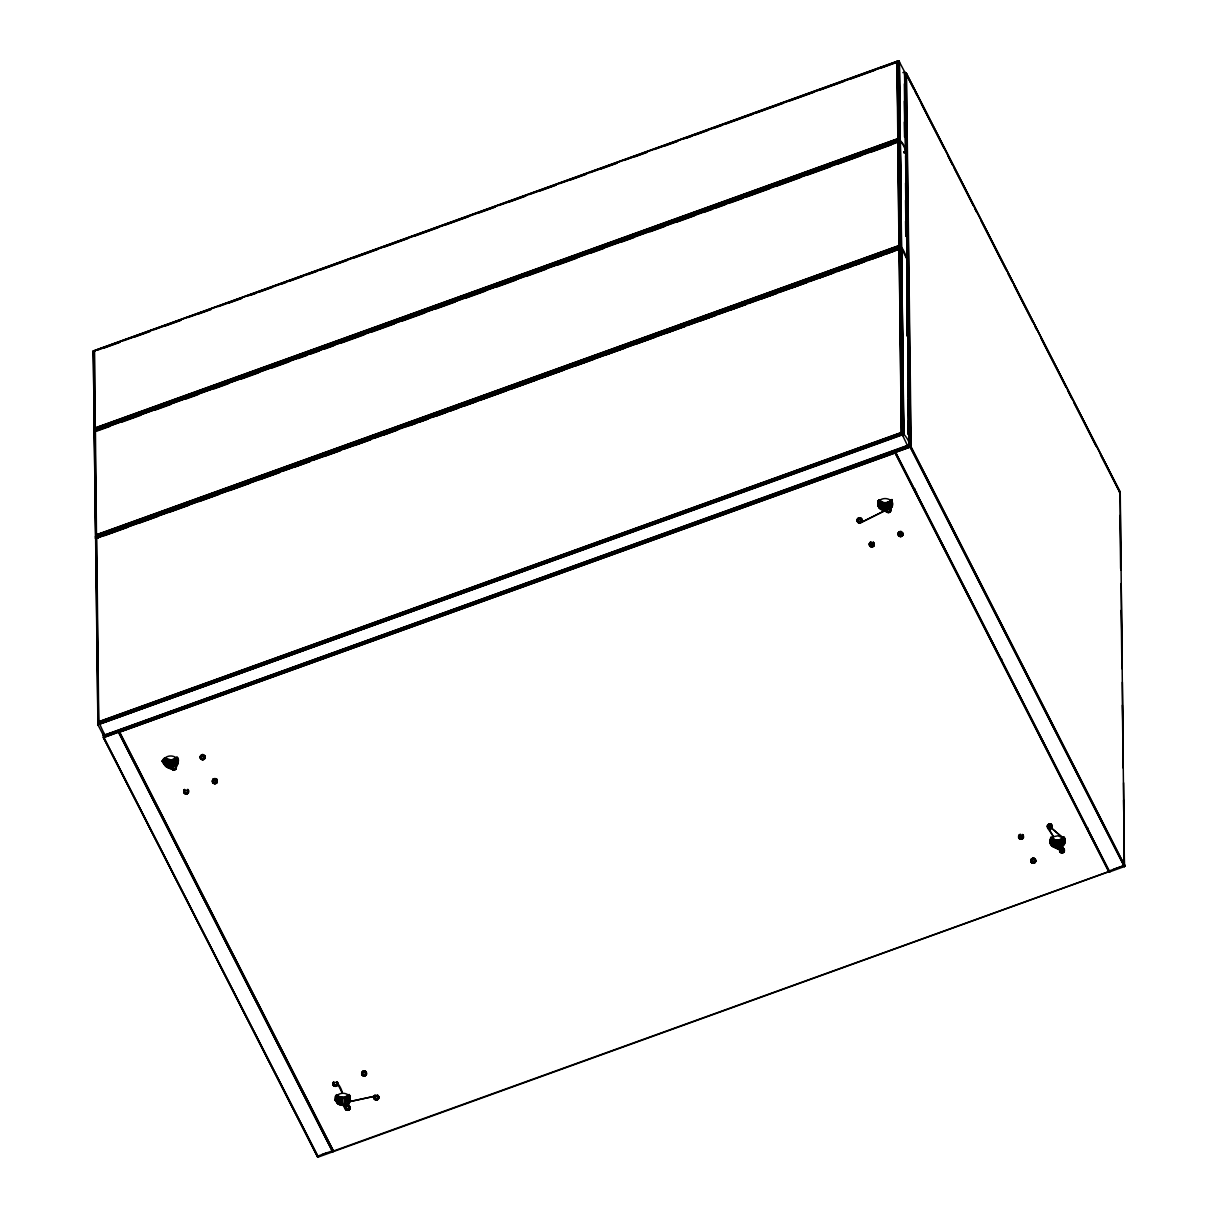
<?xml version="1.0" encoding="UTF-8"?>
<svg xmlns="http://www.w3.org/2000/svg" width="1218" height="1218" viewBox="0 0 1218 1218"><rect width="100%" height="100%" fill="white"/><g stroke="black" fill="none" stroke-linecap="round" stroke-linejoin="round"><path stroke-width="1.5" d="M175.285 769.685L177.021 765.285L177.036 757.124L171.403 760.093L165.237 758.038L167.475 767.447C175.864 771.877 178.452 769.502 174.631 759.164L174.935 766L170.444 768.116L172.24 769.502L171.403 760.093L173.032 769.913M878.528 500.735L878.924 507.678L878.954 499.837C881.923 503.689 888.546 503.613 891.424 499.684L891.424 507.845L890.084 509.17L890.556 511.362L888.82 512.565L879.503 508.393L878.148 506.079L877.904 501.085M177.874 758.692C179.99 760.123 175.818 768.482 175.955 765.833M335.711 1095.621C332.072 1105.442 348.698 1109.507 350.297 1099.732C350.571 1091.572 336.533 1091.008 335.696 1098.94L335.696 1095.941M892.276 502.927L891.424 507.845L890.769 500.476L890.084 509.17M177.539 757.9L177.508 764.523L177.036 757.124M891.941 500.476L891.911 507.084L891.424 499.684M1050.068 839.278C1047.236 851.306 1069.084 850.21 1064.562 838.045M335.726 1097.403L335.711 1099.9L335.635 1096.154M1064.699 842.293L1064.654 838.304L1064.532 843.252L1064.578 838.334L1064.684 841.333L1062.903 837.862L1051.621 828.21L1052.169 825.971M172.377 766.914L172.53 759.925L173.276 766.701L173.626 759.621L174.935 766L176.366 757.9L177.021 765.285M338.376 1100.311L338.299 1104.056L335.848 1098.012L335.894 1100.859L336.016 1098.59L337.477 1103.386C335.254 1099.245 340.629 1101.392 339.137 1096.596L336.701 1094.601L338.726 1099.215L339.243 1104.604L339.137 1096.596L344.679 1097.251L349.17 1094.449M887.435 512.489L886.932 502.501L887.678 509.276L860.547 522.796L858.34 522.674L857.168 521.121M1123.605 782.793L1124.336 866.577L1120.24 492.224L905.69 72.882L909.983 446.854L911.171 446.701L895.017 452.487L911.171 446.701L906.436 73.339L905.553 72.897L909.983 446.854L1124.336 866.577L1109.842 871.814L1108.654 871.114L1124.777 865.298L1113.48 869.363M892.368 502.76L892.276 506.277C894.773 497.309 878.528 495.513 877.934 504.374M882.426 502.258L882.822 510.357L881.39 501.831L881.878 510.022L880.462 501.283L880.203 509.033L879.64 500.613L879.503 508.393L878.954 499.837L882.426 502.258L883.811 510.586L883.522 502.547L884.847 510.692L861.187 522.461C863.623 520.71 858.675 516.493 857.152 520.802M1108.943 871.677L318.263 1157.054L317.061 1156.354L333.199 1150.538L332.621 1151.878M163.517 759.438L164.125 764.432L167.475 767.447L166.988 759.256L166.577 761.889L163.045 763.214M163.562 761.417L163.532 762.194L163.486 758.829L163.562 761.417C164.674 752.907 180.325 754.947 177.874 763.701L177.63 758.114M889.673 512.26L890.678 509.916L889.033 501.74L889.323 508.576L888.013 502.181L887.678 509.276L890.069 508.089L889.962 501.161M890.708 510.175L890.769 500.476M165.937 760.55L162.436 761.813L165.937 760.55L166.059 758.707L161.872 760.885M338.086 1097.875L338.208 1096.033L337.432 1096.885L337.386 1095.363L336.747 1095.819M892.17 499.928L891.987 502.151L891.941 499.487M118.405 732.094L119.303 731.927L333.488 1151.177L332.331 1151.284L118.405 732.094L103.5 737.575L894.712 451.817L119.288 731.318L119.501 732.125L895.032 452.944L1108.639 871.54M1124.701 866.135L1124.777 865.298L1124.214 866.637M897.849 138.639L896.905 61.524L898.305 60.9L899.295 61.463L900.269 140.527L94.228 430.685L95.171 427.883L897.849 138.639C901.64 140.222 908.582 151.656 904.746 152.143M98.369 537.945L96.648 534.565L97.425 537.138L95.628 537.777L96.481 534.717L899.158 245.488C904.487 246.919 908.506 266.742 906.801 255.125M105.646 735.17L103.408 735.459L97.912 724.74L98.765 721.68L901.442 432.451C905.233 434.004 912.145 445.514 908.323 445.94M166.592 762.559L167.475 767.447L166.988 759.256L168.419 767.797L168.023 759.682L169.424 768.01L169.119 759.971L170.444 768.116L171.403 760.093M885.806 502.669L886.643 512.062L884.847 510.692L885.806 502.669L886.78 509.489M95.171 427.883L94.395 350.708C96.42 350.814 91.228 352.002 94.243 350.769M95.43 430.639L96.481 534.717M96.679 537.671L98.765 721.68M901.305 251.015L898.991 245.534L897.727 141.714C901.853 139.963 906.146 149.433 905.568 153.894M907.791 336.29L907.09 259.449L901.579 248.426L899.128 248.305L901.274 432.497L907.425 445.484L908.567 445.971M335.178 1100.554L338.726 1099.215L339.137 1096.596M183.705 790.786L184.04 789.888M183.72 791.867L185.928 789.964L188.577 791.807M188.577 791.061L186.354 792.964L183.705 791.106M188.592 792.126L186.369 794.029L183.72 792.187M200.194 757.52L202.416 755.617L205.066 757.459M200.178 756.454C198.123 757.84 204.091 762.087 205.066 757.779M205.05 756.713L202.827 758.616L200.194 756.774M212.434 781.514L214.657 779.611L217.306 781.454M212.419 780.449C210.699 782.824 216.621 785.519 217.306 781.773M217.291 780.708L215.068 782.611L212.434 780.768M332.91 1084.218C336.777 1077.61 342.425 1090.871 342.349 1093.246L337.706 1083.837M337.767 1083.411L335.544 1085.314L332.895 1083.472M332.91 1084.538L335.559 1086.38L337.782 1084.477M345.151 1108.197L347.374 1106.294L350.023 1108.136M345.136 1107.132L346.978 1105.289L346.993 1106.355M350.023 1108.456C345.425 1115.307 340.568 1100.539 343.552 1097.418M350.008 1107.39L347.785 1109.293L345.151 1107.451M361.624 1073.865L364.228 1071.962L366.496 1073.804M366.481 1073.058L364.273 1074.961L361.624 1073.119M361.639 1074.185L364.273 1076.027L366.496 1074.124M373.865 1096.779C373.941 1094.632 378.509 1094.921 378.722 1096.718M373.865 1097.844L376.088 1095.956L378.737 1097.799M378.722 1097.037L376.514 1098.94L373.865 1097.098M373.88 1098.179L376.134 1100.021L378.737 1098.118M857.137 519.721L857.974 518.32L857.99 519.386M862.009 519.979L861.187 522.461L861.187 521.395M861.689 521.959L862.024 521.06M869.378 543.715L869.941 542.543L869.393 544.781M874.25 543.974L872.027 545.877L869.393 544.035M874.265 545.04L872.042 546.943L869.408 545.101M898.108 533.362L899.584 531.627L898.123 534.428M902.964 533.621L900.757 535.524L898.108 533.682M898.123 534.748L900.772 536.59L902.98 534.687M1018.598 837.131L1020.806 835.228L1023.455 837.07M1023.44 836.324L1021.232 838.228L1018.583 836.385M1018.598 837.451L1021.247 839.293L1023.455 837.39M1030.839 861.126L1033.047 859.223L1035.696 861.065M1035.681 860.319L1033.473 862.222L1030.824 860.365M1030.839 861.446L1033.488 863.288L1035.696 861.385M1047.313 826.778L1049.535 824.875L1052.169 826.717M1047.297 825.713L1047.495 827.722L1053.509 836.736L1057.894 835.792L1062.903 837.862M1049.155 824.936L1049.14 823.87L1047.663 826.931L1048.18 828.484L1050.708 828.788L1052.185 827.037M1050.099 841.516L1053.509 836.736L1047.297 826.032M1059.553 850.773L1061.776 848.87L1064.41 850.712M1059.538 849.707L1060.376 848.307L1060.376 849.372M1059.553 851.093L1062.203 852.935L1064.425 851.032M1064.41 849.966L1062.187 851.869L1059.538 850.027M899.158 245.488L897.894 141.653L899.28 141.029L900.285 141.593L901.259 246.904L95.628 537.777L94.182 431.4L95.217 430.898M95.491 538.417L901.579 248.426L903.543 433.867L97.912 724.74L903.847 434.324L901.579 248.426L900.041 247.985L95.872 537.762L95.628 538.843M104.002 735.794L909.328 445.59L904.654 71.969L898.991 61.098L96.603 350.053M1063.588 838.639L1064.09 836.812M348.12 1105.274L348.135 1106.34L349.201 1096.048M162.177 761.387L165.618 760.062L166.059 758.707L166.577 761.889M337.767 1097.388L338.208 1096.033L338.726 1099.215M904.441 74.1L904.654 71.969L902.858 72.623M348.135 1106.34L349.779 1101.59L349.703 1095.18M119.41 731.927L118.725 732.688L119.577 731.957L333.214 1150.538M188.562 790.741L188.211 789.827L186.75 793.969M216.119 779.885C216.697 777.084 217.093 781.895 215.449 782.55L215.464 783.616M337.767 1083.091L337.401 1082.178L335.94 1086.319M365.324 1072.236C365.887 1069.434 366.283 1074.246 364.639 1074.9L364.654 1075.966M378.143 1096.642L378.128 1095.561L376.895 1099.961M871.22 541.873L869.759 544.933L873.687 545.146L873.702 546.212M898.488 535.661L899.95 531.52L899.6 532.692M1020.425 834.223L1018.948 837.284L1022.876 837.497L1022.892 838.563M1059.919 851.991L1059.904 850.925C1059.142 847.956 1064.014 846.449 1063.832 849.555M1124.747 865.374L1123.909 866.044M905.659 151.93L904.411 152.448M212.602 779.825L213.561 778.85L213.576 779.916M333.062 1082.528L333.245 1083.304M888.348 512.611L890.678 509.916L890.069 508.089L890.8 508.545M332.956 1151.634L118.801 731.988M94.745 430.883L96.024 535.311L899.721 245.701L898.047 60.93L93.421 350.875M95.522 537.534L901.427 247.132L900.285 141.593L901.564 247.361L899.447 247.254L900.3 246.036L899.021 141.06M902.995 435.785L901.274 432.405L902.066 434.978L900.33 247.893M1051.195 845.185L1051.104 837.162C1054.072 841.014 1060.695 840.938 1063.573 837.01L1063.679 845.033M172.225 768.436L175.925 768.056L175.94 769.137M94.38 429.132L898.991 139.202L94.197 429.802M95.689 535.966L900.3 246.036L95.506 536.636M93.588 350.799L97.973 722.944L902.584 432.999L97.79 723.599M899.417 141.973L897.696 138.608L898.473 141.181L899.265 139.4L898.305 60.9M899.021 245.732L899.447 247.254L900.574 246.234L899.28 141.029M901.396 433.151L901.731 434.217L902.858 433.197L900.589 247.863M869.956 543.609L872.743 543.015L874.265 544.72M1047.891 827.189L1051.606 827.144L1047.663 826.931M118.709 732.703L119.577 731.957M166.242 762.986L166.592 767.005C167.171 765.102 162.009 757.52 163.806 763.701L163.867 761.265L164.125 764.432L164.08 761.768L165.8 766.457L166.242 762.986L166.592 767.005L165.968 763.077M98.125 722.609L902.294 432.816L900.041 247.985L899.188 248.502L901.442 432.451M103.545 737.529L317.594 1156.978M898.991 139.202L94.273 429.467M900.3 246.036L95.567 536.316M902.584 432.999L97.866 723.279M1048.789 825.043L1048.774 823.977L1048.135 825.378M94.395 350.799L94.943 428.173L898.138 138.745L897.194 61.311L898.138 140.42L899.523 139.613L898.564 60.915L93.238 351.104M899.432 247.254L900.833 246.447L899.539 141.044L94.212 431.233M901.731 434.217L903.117 433.41L900.848 247.878L95.522 538.082M1119.875 492.62L1100.433 454.786M857.152 520.04L858.66 521.746L860.867 521.578M334.859 1099.687L338.36 1098.347L338.208 1096.033L338.574 1098.803L335.057 1100.082M907.029 259.175L909.207 444.829L907.425 445.484L908.171 446.001M334.843 1099.626L338.36 1098.347M94.928 350.83L93.207 351.454L94.319 430.944L899.95 140.055L899.295 61.463L900.117 140.283L94.228 430.685M93.253 351.652L95.034 351.012M96.831 350.388L120.049 342.014M123.627 340.72L150.438 331.068M154.001 329.773L180.812 320.121M187.953 317.548L211.186 309.174M218.342 306.601L241.575 298.227M246.934 296.294L495.315 206.786M498.893 205.507L525.704 195.839M529.267 194.56L556.078 184.892M559.656 183.613L586.452 173.946M590.03 172.667L616.841 162.999M623.981 160.426L647.215 152.052M654.355 149.479L677.589 141.105M682.948 139.172L897.392 61.905M104.078 348.013L120.171 342.228M134.467 337.066L150.545 331.281M164.841 326.119L180.919 320.334M198.793 313.894L211.308 309.387M229.167 302.947L241.682 298.44M250.619 295.213L255.978 293.279M259.556 292L272.056 287.494M280.993 284.266L286.352 282.332M289.93 281.053L302.445 276.547M307.804 274.613L316.741 271.386M320.304 270.107L347.115 260.439M354.255 257.866L377.489 249.492M384.644 246.919L407.878 238.545M415.018 235.972L438.252 227.599M445.392 225.026L468.625 216.652M479.344 212.8L495.437 206.999M509.733 201.853L525.811 196.052M540.107 190.906L556.184 185.106M570.481 179.959L586.574 174.159M600.87 169.013L616.947 163.212M634.822 156.772L647.321 152.265M665.195 145.825L677.71 141.318M686.632 138.091L692.007 136.172M695.569 134.878L708.084 130.372M713.443 128.438L722.381 125.226M725.958 123.931L752.754 114.279M756.332 112.985L783.144 103.332M790.284 100.744L813.517 92.385M820.658 89.797L843.891 81.439M851.047 78.85L874.265 70.492M881.421 67.903L897.499 62.118M94.532 428.797L898.717 139.019L897.757 61.022M94.167 430.121L899.752 139.826L898.793 60.976M94.182 431.4L897.727 141.806M898.153 141.699L899.767 141.105L901.061 246.675L95.461 536.955M94.334 431.994L96.009 431.142M97.699 430.335L896.585 142.673M97.912 430.715L110.427 426.209M121.145 422.357L140.801 415.262M155.097 410.116L171.175 404.315M185.471 399.169L197.986 394.662M214.063 388.862L228.36 383.716M240.875 379.209L258.749 372.769M271.249 368.262L289.123 361.822M298.06 358.594L306.997 355.382M310.56 354.088L319.497 350.875M324.856 348.942L333.793 345.729M340.949 343.141L364.182 334.783M371.323 332.194L394.556 323.836M401.696 321.248L424.93 312.889M435.648 309.022L455.319 301.942M466.037 298.075L485.693 290.995M496.411 287.128L516.067 280.049M526.785 276.182L546.44 269.102M557.174 265.235L576.83 258.155M591.126 252.994L603.626 248.487M621.5 242.047L634.015 237.54M650.092 231.755L664.389 226.594M676.904 222.087L694.762 215.647M703.699 212.434L712.637 209.207M716.214 207.928L725.152 204.7M730.511 202.767L743.01 198.26M746.588 196.981L769.822 188.607M776.962 186.034L800.196 177.661M807.351 175.088L830.569 166.714M837.725 164.141L860.959 155.767M871.677 151.9L891.332 144.82M903.939 151.885L905.72 151.245M904.06 152.067L905.766 151.458L904.746 72.212M904.152 152.22L905.781 151.641M903.954 152.981L905.735 152.341L907.075 258.292M95.841 535.646L900.011 245.853L898.732 141.136M95.537 538.615L279.592 472.31M283.17 471.016L309.966 461.363M313.544 460.069L340.355 450.416M343.918 449.122L370.729 439.47M374.307 438.175L397.54 429.817M406.462 426.589L427.914 418.87M433.273 416.937L685.232 326.135M688.809 324.856L715.621 315.188M719.183 313.909L745.995 304.241M749.572 302.962L776.368 293.294M779.946 292.016L806.758 282.348M810.32 281.069L833.554 272.695M838.913 270.761L863.927 261.748M869.302 259.815L897.894 249.507M899.676 248.868L899.128 248.305L901.442 248.213M104.581 535.631L127.814 527.257M138.532 523.39L158.188 516.31M168.906 512.443L188.577 505.363M199.295 501.496L218.951 494.417M229.669 490.549L249.325 483.47M260.043 479.603L279.698 472.523M293.995 467.377L310.088 461.576M324.384 456.43L340.461 450.63M354.758 445.484L370.835 439.683M383.35 435.176L397.647 430.015M410.161 425.508L415.521 423.59M419.083 422.296L428.02 419.068M436.957 415.856L445.895 412.643M449.472 411.349L458.41 408.121M463.769 406.203L476.268 401.696M479.846 400.402L506.658 390.75M510.22 389.456L537.031 379.803M540.609 378.509L563.843 370.135M574.561 366.268L594.217 359.188M604.935 355.321L624.59 348.241M635.309 344.374L654.964 337.295M665.698 333.428L685.353 326.348M699.65 321.202L715.727 315.401M730.024 310.255L746.101 304.454M760.397 299.308L776.49 293.508M790.786 288.361L806.864 282.561M819.379 278.054L833.675 272.908M846.175 268.402L851.534 266.468M855.112 265.174L864.049 261.961M872.986 258.734L881.923 255.521M885.486 254.227L894.423 251.015M97.745 723.918L903.345 433.638L901.076 247.939M97.805 724.497L903.71 434.095L901.579 248.426M103.408 735.459L909.313 445.057M103.576 735.611L909.207 444.829M103.774 735.718L909.359 445.438M105.372 735.383L105.068 734.591C103.652 734.073 97.105 717.417 99.374 723.34M119.318 731.516L894.728 451.985M119.379 731.744L894.773 452.213M119.501 732.125L895.032 452.944L894.712 451.817M162.161 761.311L165.618 760.062M321.902 1154.603L326.744 1152.867M333.321 1151.101L1108.7 871.616M103.271 735.246L105.768 735.322L105.068 734.591M895.93 452.624L895.626 452.03M317.959 1156.461L103.804 737.377L103.758 733.571L103.454 737.758L317.959 1156.461L317.106 1156.415M203.878 755.906L202.782 754.551L201.67 755.784M886.628 510.997L889.247 511.377L889.262 512.443M173.017 768.847L174.859 768.817L174.859 769.883M375.707 1096.002L349.779 1101.59L375.342 1096.109M899.965 532.586L902.98 534.367M1034.813 858.614L1032.301 858.309L1032.316 859.375M119.059 731.942L333.108 1151.375M898.473 534.58L902.416 534.793L902.416 535.859M217.291 780.388L216.926 779.49L212.983 779.276L212.998 780.342M1059.904 850.925L1063.847 851.138M362.188 1071.627L366.116 1071.84M348.333 1106.096L345.699 1105.959L345.501 1107.284M1108.654 871.114L1109.842 871.814M1109.446 871.844L895.382 452.137M906.436 73.339L905.416 72.928L913.622 88.747M887.42 511.408L887.876 512.58M905.811 72.897L910.516 446.717L1124.625 866.272M317.731 1157.039L103.697 737.423L103.865 733.525L104.322 737.88L103.454 737.758L103.393 733.891M1051.804 825.819L1050.647 823.947L1050.662 825.012M1051.104 837.162L1054.56 839.583L1054.666 847.591L1059.888 849.86L1059.873 848.794M861.826 519.051L861.141 518.289L861.156 519.355M1051.621 828.21L1062.096 837.192M1059.081 839.826L1059.173 847.835L1060.695 849.174L1060.68 848.109M344.679 1097.251L344.77 1105.274L346.293 1106.614L346.277 1105.533M1060.162 839.522L1060.269 847.53L1061.776 848.87L1061.761 847.804M345.76 1096.946L345.866 1104.954L347.374 1106.294L347.358 1105.228M900.132 141.379L901.259 246.904M916.621 492.27L915.966 491.356M1023.44 836.005L1022.846 834.848L1022.861 835.913M343.643 1105.426L345.318 1107.573L345.303 1106.507M1061.182 839.065L1061.289 847.073L1062.538 848.916L1062.522 847.85M164.948 759.027L164.293 757.977M1088.344 829.062L1087.644 827.738M1062.111 838.486L1062.203 846.51L1064.045 849.814M906.527 73.476L1120.24 492.255M906.085 73.019L1120.134 492.453M915.357 92.126L917.078 95.522M921.402 103.987L943.889 148.048M948.213 156.528L952.537 164.993M954.273 168.388L973.304 205.675M975.024 209.07L976.76 212.45M981.084 220.93L1006.159 270.076M1007.895 273.456L1012.219 281.937M1013.939 285.317L1032.971 322.603M1034.706 325.998L1036.427 329.378M1040.751 337.858L1065.841 387.004M1067.562 390.399L1071.886 398.865M1073.621 402.26L1096.109 446.321M910.988 446.686L1124.808 865.648M1124.747 865.983L910.775 446.686L906.207 73.095M895.489 452.076L1109.705 871.86M895.2 452.228L1109.309 871.799M895.032 452.396L1108.943 871.54M97.059 431.096L95.4 428.234M118.542 732.048L332.758 1151.817M346.78 1096.489L347.754 1106.294L347.739 1105.228M97.425 537.138L96.816 535.57M1001.805 659.577L1001.333 658.542M915.251 489.88L914.825 488.738M899.173 246.447L899.767 248L898.991 245.442M898.138 140.42L897.712 138.898M1059.173 847.835L1059.888 849.86L1055.762 847.88L1055.656 839.872M176.305 767.629L175.559 758.586M98.932 721.528L99.709 724.101M119.608 732.368L119.288 731.318M1061.289 847.073L1061.776 848.87M346.886 1104.513L347.374 1106.294M1060.269 847.53L1060.695 849.174M345.866 1104.954L346.293 1106.614M344.77 1105.274L345.318 1107.573M337.477 1100.326L338.299 1104.056L338.604 1100.128L339.243 1104.604L338.726 1099.884M1052.154 825.652L1052.124 827.357M902.964 533.301L902.934 535.006M862.009 519.66L861.963 521.365M366.481 1072.738L366.435 1074.443M350.008 1107.071L349.855 1109.08M345.151 1108.517L345.196 1106.812M336.807 1099.884L337.477 1103.386M166.44 761.478L166.059 758.707L166.211 761.022M164.658 762.559L165.1 765.817M1062.203 846.51L1062.538 848.916M337.812 1100.402L338.299 1104.056L338.117 1100.402M165.328 763.001L165.8 766.457M888.013 502.181L888.531 508.972M173.626 759.621L174.128 766.396M880.462 501.283L880.995 509.581M878.224 501.618L878.467 506.901L878.437 500.568M892.018 500.689L892.276 506.277L892.444 502.486M335.757 1095.302L335.711 1099.9M165.237 758.038L165.298 759.56M877.98 500.72L878.148 506.079L878.087 501.283M1064.593 838.03L1064.684 841.333M177.98 759.103L178.087 762.864L178.072 758.053M884.649 502.684L884.847 510.692M170.246 760.108L170.444 768.116M178.117 758.951L178.163 761.996M1120.058 492.514L1121.017 570.298M1121.169 583.574L1122.22 668.956M1122.372 682.247L1123.24 767.812M1119.951 515.473L1120.621 568.608M1121.169 610.355L1121.885 667.266M1122.372 705.222L1123.179 767.827M1123.59 800.089L1124.442 866.5L910.257 446.778L905.69 72.882M1064.471 838.441L1064.532 843.252M1064.334 849.327L1064.365 851.352M1064.121 839.354L1064.182 844.165M1064.212 849.022L1064.227 850.088M1064.243 850.59L1064.243 851.656M1064.06 850.88L1063.862 852.204M1063.542 848.261L1063.558 849.327M1063.573 851.367L1063.588 852.433M1062.903 837.801L1063.01 845.81M1063.223 848.078L1063.238 849.144M1063.268 851.565L1063.284 852.63M1062.888 847.941L1062.903 849.007M1062.933 851.702L1062.949 852.783M1062.568 851.808L1062.583 852.874M1062.142 847.804L1062.157 848.87M1062.187 851.869L1062.203 852.935M1061.807 851.869L1061.822 852.935M1061.38 847.85L1061.396 848.931M1061.426 851.824L1061.441 852.889M1061.015 847.956L1061.03 849.022M1061.061 851.732L1061.076 852.798M1060.726 851.595L1060.726 852.661M1060.406 851.397L1060.421 852.478M1060.102 848.535L1060.117 849.601M1060.132 851.184L1060.147 852.25M1059.706 849.083L1059.736 851.717M1057.94 839.994L1058.046 848.002M1056.798 840.009L1056.889 848.017M1053.54 839.156L1053.631 847.18M1052.596 838.608L1052.702 846.617M1051.971 825.043L1051.987 826.109M1051.987 826.596L1052.002 827.661M1051.819 826.885L1051.834 827.951M1051.789 837.938L1051.88 845.947M1051.576 824.495L1051.576 825.56M1051.301 824.281L1051.317 825.347M1051.332 827.372L1051.347 828.453M1050.982 824.084L1050.997 825.165M1051.027 827.57L1051.043 828.636M1050.692 827.722L1050.708 828.788M1050.586 837.923L1050.662 844.333M1050.281 823.855L1050.297 824.921M1050.327 827.829L1050.342 828.895M1050.266 840.222L1050.297 843.419M1049.901 823.81L1049.916 824.875M1049.946 827.875L1049.962 828.94M1049.52 823.81L1049.535 824.875M1049.566 827.89L1049.581 828.956M1049.185 827.844L1049.2 828.91M1048.82 827.738L1048.835 828.819M1048.439 824.114L1048.454 825.195M1048.485 827.601L1048.485 828.666M1048.165 827.418L1048.18 828.484M1047.632 824.799L1047.647 825.88M1035.62 859.68L1035.65 861.705M1035.315 859.086L1035.513 860.441M1035.513 860.943L1035.361 862.298M1035.087 858.827L1035.102 859.908M1035.133 862.557L1035.117 861.491L1031.189 861.278L1032.666 858.203L1032.666 859.269M1034.858 861.72L1034.874 862.786M1034.508 858.431L1034.524 859.497M1034.554 861.902L1034.569 862.968M1034.158 858.279L1034.173 859.36M1034.204 862.055L1034.219 863.12M1033.793 858.188L1033.808 859.253M1033.854 862.161L1033.854 863.227M1033.412 858.142L1033.427 859.208M1033.473 862.222L1033.488 863.288M1033.031 858.157L1033.047 859.223M1033.092 862.222L1033.092 863.288M1032.712 862.177L1032.727 863.242M1032.346 862.085L1032.362 863.151M1031.996 861.933L1032.011 863.014M1031.692 861.75L1031.707 862.816M1031.387 858.873L1031.402 859.954M1031.418 861.537L1031.433 862.603M1031.159 859.147L1031.007 860.502M1031.007 860.989L1031.204 862.344M1030.87 859.741L1030.9 861.75M1023.379 835.685L1023.409 837.71M1023.074 835.106L1023.272 836.462M1023.272 836.949L1023.12 838.304M1022.572 834.619L1022.587 835.685M1022.618 837.725L1022.633 838.791M1022.267 834.437L1022.283 835.502M1022.313 837.923L1022.313 838.989M1021.963 838.075L1021.978 839.141M1021.613 838.167L1021.613 839.248M1021.232 838.228L1021.247 839.293M1020.851 838.228L1020.851 839.293M1020.471 838.182L1020.486 839.248M1020.105 838.091L1020.121 839.156M1019.71 834.467L1019.725 835.533M1019.755 837.954L1019.77 839.019M1019.405 834.665L1019.42 835.731M1019.451 837.771L1019.466 838.837M1019.161 835.959L1019.146 834.893L1018.933 836.218M1019.177 837.542L1019.192 838.608M1018.766 837.01L1018.964 838.349M1018.629 835.746L1018.659 837.771M904.593 73.765L905.37 137.132M905.598 155.767L906.42 236.505M908.034 355.169L908.841 434.598M904.365 83.905L905.02 136.995M905.583 183.035L906.222 236.201M906.786 282.317L907.44 335.605M908.019 383.168L908.658 434.537M904.365 101.17L904.791 137.055M905.568 200.3L906.009 236.277M906.816 301.592L907.227 335.787M908.019 400.372L908.43 434.567M904.365 122.044L904.548 137.086M905.583 221.219L905.766 236.322M906.801 320.776L906.984 335.955M908.034 421.291L908.186 434.567M898.991 61.098L899.95 140.055M901.274 248.061L903.543 433.867M897.468 61.144L898.427 138.867L94.715 428.477L93.771 350.754M899.752 248.107L902.005 432.664L98.308 722.274L96.055 537.717M898.168 141.44L899.432 245.579L96.237 535.006L94.974 430.868M899.478 248.274L901.731 432.542L98.521 721.969L96.283 537.701M902.599 532.403L902.797 533.758M902.797 534.245L902.645 535.6M902.142 535.022L902.157 536.103M901.807 532.814L901.442 531.596L901.457 532.662M901.838 535.22L901.853 536.285M901.487 535.372L901.503 536.438M901.076 531.505L901.092 532.571M901.137 535.478L901.137 536.544M900.711 531.459L900.711 532.525M900.757 535.524L900.772 536.59M900.315 531.459L900.33 532.525M900.376 535.539L900.391 536.605M899.995 535.494L900.011 536.559M899.63 535.387L899.645 536.453M899.249 531.764L899.249 532.845M899.28 535.25L899.295 536.316M898.93 531.962L898.945 533.027M898.975 535.067L898.991 536.133M898.671 532.19L898.686 533.256M898.701 534.839L898.717 535.905M898.442 532.449L898.458 533.53M898.275 532.738L898.305 535.372M890.693 509.094L890.693 510.981M890.541 508.698L890.556 509.763M890.541 510.281L890.556 511.362M890.328 508.378L890.343 509.444M890.328 510.631L890.343 511.697M890.023 510.936L890.038 512.002M888.805 511.499L888.82 512.565M886.993 511.24L887.009 512.306M886.323 510.707L886.323 511.773M885.867 509.611L886.095 511.438M877.919 501.618L877.965 505.242M874.189 543.335L874.098 545.664M873.9 543.822L873.656 542.497L873.671 543.563M873.915 544.888L873.93 545.953M873.382 542.269L873.397 543.335M873.428 545.375L873.428 546.44M873.078 542.086L873.078 543.152M873.108 545.573L873.123 546.638M872.773 545.725L872.788 546.791M872.408 545.816L872.423 546.897M872.027 545.877L872.042 546.943M871.646 545.877L871.662 546.943M871.266 545.831L871.281 546.897M870.916 545.74L870.916 546.806M870.52 542.117L870.535 543.182M870.565 545.603L870.581 546.669M870.215 542.314L870.231 543.38M870.261 545.42L870.261 546.486M869.987 545.192L869.987 546.258M869.728 542.802L869.576 544.157M869.576 544.659L869.759 545.999M869.439 543.395L869.469 545.42M861.644 518.761L861.826 520.116M861.415 518.503L861.43 519.584M861.461 522.233L861.446 521.152L857.518 520.954L858.979 517.878L858.995 518.944M860.837 518.107L860.837 519.173M860.487 517.954L860.502 519.02M860.532 521.73L860.547 522.796M860.121 517.863L860.136 518.929M860.167 521.837L860.182 522.903M859.741 517.817L859.756 518.883M859.786 521.883L859.801 522.964M859.36 517.817L859.375 518.898M859.406 521.898L859.421 522.964M859.025 521.852L859.04 522.918M858.614 517.985L858.629 519.051M858.66 521.746L858.675 522.827M858.279 518.137L858.294 519.203M858.325 521.609L858.34 522.674M858.005 521.426L858.02 522.492M857.7 518.548L857.716 519.629M857.746 521.197L857.746 522.278M857.487 518.822L857.32 520.177M857.335 520.665L857.518 522.02M857.198 519.416L857.228 521.426M378.661 1096.413L378.676 1098.423M378.356 1095.819L378.554 1097.174M378.554 1097.662L378.402 1099.017M378.159 1098.21L378.174 1099.291M377.854 1095.347L377.869 1096.413M377.9 1098.453L377.915 1099.519M377.55 1095.165L377.565 1096.23M377.595 1098.636L377.595 1099.702M377.245 1098.788L377.26 1099.854M376.514 1098.94L376.529 1100.021M376.134 1098.956L376.134 1100.021M375.753 1098.91L375.753 1099.976M375.388 1098.803L375.403 1099.884M374.992 1095.195L375.007 1096.261M375.037 1098.666L375.053 1099.732M374.687 1095.378L374.702 1096.444M374.733 1098.484L374.748 1099.55M374.428 1095.606L374.428 1096.672M374.459 1098.255L374.474 1099.336M374.2 1095.88L374.215 1096.946M374.231 1098.012L374.246 1099.078M374.033 1096.154L374.063 1098.788M366.298 1072.114L366.313 1073.18M366.313 1073.682L366.329 1074.748M365.887 1071.581L365.902 1072.647M366.146 1073.971L365.933 1075.296M365.613 1071.353L365.628 1072.419M365.659 1074.459L365.674 1075.524M365.339 1074.657L365.354 1075.722M364.958 1071.033L364.974 1072.099M365.004 1074.794L365.019 1075.875M364.593 1070.942L364.608 1072.007M364.212 1070.896L364.228 1071.962M364.273 1074.961L364.273 1076.027M363.832 1070.896L363.847 1071.962M363.877 1074.961L363.893 1076.027M363.451 1070.942L363.466 1072.023M363.512 1074.915L363.512 1075.981M363.101 1071.048L363.101 1072.114M363.147 1074.824L363.147 1075.89M362.766 1072.266L362.751 1071.201L362.462 1072.464M362.797 1074.687L362.812 1075.753M362.492 1074.504L362.492 1075.57M362.218 1074.276L362.233 1075.342M361.99 1074.017L362.005 1075.083M361.792 1072.175L361.822 1074.809M350.068 1095.865L350.129 1100.676M349.657 1107.238L349.642 1106.172L348.181 1110.314M349.673 1108.304L349.673 1109.37M349.444 1108.563L349.459 1109.628M349.17 1108.791L349.185 1109.857M348.835 1106.568L348.485 1105.365L348.5 1106.431M348.866 1108.989L348.881 1110.055M348.515 1095.226L348.607 1103.249M348.531 1109.141L348.546 1110.207M347.709 1095.926L347.8 1103.934M347.785 1109.293L347.8 1110.359M347.404 1109.293L347.419 1110.374M347.023 1109.248L347.039 1110.329M346.612 1105.396L346.628 1106.462M346.658 1109.156L346.673 1110.222M346.323 1109.019L346.338 1110.085M345.973 1105.731L345.988 1106.797M346.003 1108.837L346.019 1109.902M345.501 1108.35L345.745 1109.674M345.333 1108.075L345.349 1109.141M342.395 1097.433L342.502 1105.442M341.268 1097.296L341.36 1105.305M340.172 1097.007L340.264 1105.03M337.69 1082.772L337.721 1084.796M337.401 1082.178L337.584 1083.533M337.599 1084.035L337.432 1085.39M337.173 1081.934L337.188 1083M337.203 1084.583L337.219 1085.649M336.899 1081.706L336.914 1082.772M336.929 1084.812L336.944 1085.877M336.625 1084.994L336.64 1086.06M336.29 1085.147L336.305 1086.212M335.544 1085.314L335.559 1086.38M335.163 1085.314L335.178 1086.38M334.783 1085.268L334.798 1086.334M334.417 1085.177L334.432 1086.243M334.082 1085.025L334.097 1086.106M333.732 1081.736L333.747 1082.817M333.762 1084.842L333.778 1085.908M333.458 1081.965L333.473 1083.046M333.488 1084.629L333.504 1085.695M333.093 1084.081L333.275 1085.436M332.895 1083.137L332.986 1084.842M217.23 780.068L217.246 782.093M216.926 779.49L217.108 780.829M217.124 781.332L216.956 782.687M216.697 779.231L216.713 780.296M216.728 781.88L216.743 782.946M216.423 779.002L216.439 780.068M216.454 782.108L216.469 783.174M216.149 782.306L216.165 783.372M215.769 778.683L215.784 779.748M215.814 782.443L215.83 783.524M215.403 778.576L215.419 779.657M215.023 778.546L215.038 779.611M215.068 782.611L215.084 783.676M214.642 778.546L214.657 779.611M214.688 782.611L214.703 783.676M214.261 778.591L214.277 779.672M214.307 782.565L214.322 783.631M213.896 778.698L213.911 779.764M213.942 782.474L213.957 783.539M213.607 782.337L213.622 783.402M213.257 779.048L213.272 780.114M213.287 782.139L213.302 783.22M213.013 781.926L213.028 782.991M212.769 779.535L212.602 780.89M212.617 781.377L212.8 782.732M204.989 756.089L205.005 758.098M204.868 756.85L204.685 755.495L203.223 759.636M204.883 757.337L204.715 758.692M204.457 755.236L204.472 756.302M204.487 757.885L204.502 758.951M204.213 758.114L204.228 759.195M203.908 758.312L203.924 759.377M203.528 754.688L203.543 755.754M203.573 758.464L203.589 759.53M203.162 754.597L203.178 755.662M202.782 754.551L202.797 755.617M202.827 758.616L202.843 759.682M202.401 754.551L202.416 755.617M202.447 758.631L202.462 759.697M202.021 754.612L202.036 755.678M202.066 758.586L202.081 759.651M201.701 758.479L201.716 759.56M201.366 758.342L201.381 759.408M201.046 758.159L201.061 759.225M200.742 755.282L200.757 756.348M200.772 757.931L200.787 758.997M200.528 755.541L200.544 756.622M200.544 757.672L200.559 758.753M188.379 790.117L188.409 792.751M188.211 789.827L188.211 790.893M188.227 791.959L188.242 793.04M187.983 789.568L187.983 790.649M188.014 792.233L188.029 793.299M187.709 789.355L187.709 790.421M187.739 792.461L187.755 793.527M187.435 792.644L187.45 793.71M187.1 792.796L187.115 793.862M186.354 792.964L186.369 794.029M185.973 792.964L185.989 794.029M185.593 792.918L185.608 793.984M185.227 792.827L185.243 793.892M184.892 792.674L184.892 793.755M184.542 789.386L184.542 790.467M184.573 792.492L184.588 793.557M184.268 789.614L184.055 790.954M184.07 792.02L184.314 793.344M183.872 790.178L183.888 791.243M183.888 791.73L183.903 792.796M183.766 790.482L183.781 792.492M176.168 766.183L176.153 768.786M175.681 766.594L176.366 757.9M175.62 768.375L175.636 769.441M174.402 768.923L174.418 770.004M173.946 768.969L173.946 770.05M173.474 768.954L173.489 770.02M172.606 768.665L172.606 769.73M171.89 768.116L171.905 769.182M171.647 767.751L171.662 768.817M171.464 767.035L171.525 768.467M93.314 350.982L97.912 724.74M905.781 152.615L906.923 257.866M904.807 72.486L905.613 151.017M163.593 760.078L163.623 762.955M911.171 446.701L910.303 447.448L911.171 446.701M1119.449 492.072L1120.225 492.224L1119.464 492.072"/></g></svg>
